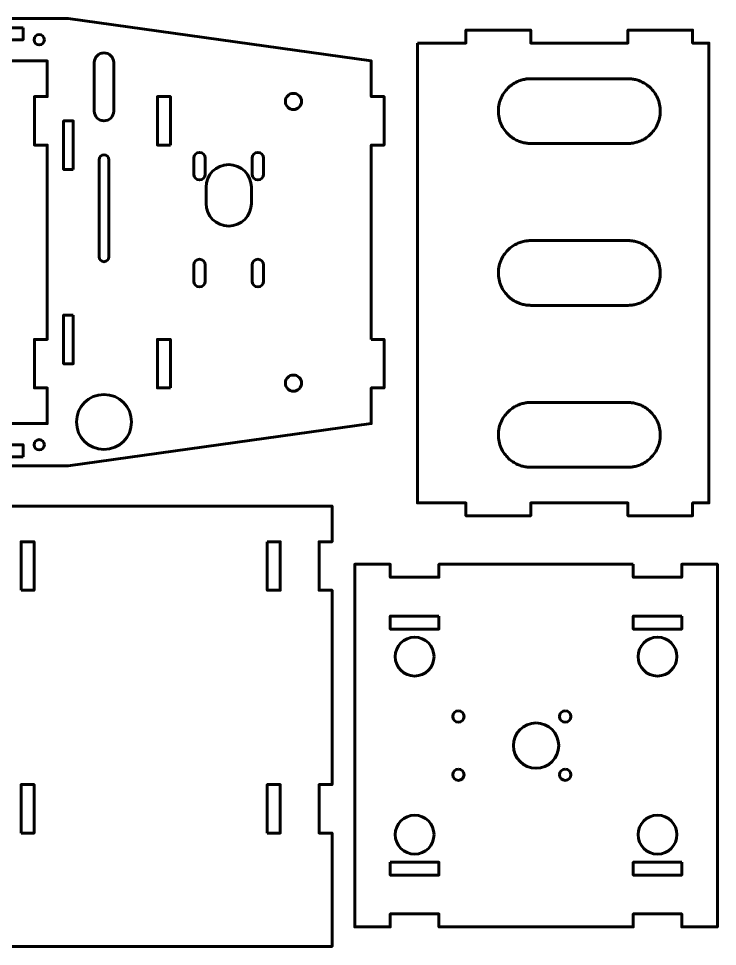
# Model space of a CAD drawing. Header units: millimetres. Extents: x -979 to -10, y -1484 to -29.
# Drawn here: x -234.7 to -19, y -1091 to -804.5 of the extents above; entities that cross this region are included whole.
import ezdxf

# ---------------------------------------------------------------- set-up
doc = ezdxf.new("R2010")
doc.units = ezdxf.units.MM
doc.linetypes.add('K5LT_BASIC', pattern=[0])

# ---------------------------------------------------------------- blocks, each defined once
blk = doc.blocks.new('U56')
at = {"color": 150, "linetype": 'K5LT_BASIC', "lineweight": 60, "true_color": 0x0080ff}
for points in [[(-249.95, -960.63), (-249.95, -955.04), (-137.95, -955.04), (-137.95, -966.04), (-141.95, -966.04), (-141.95, -981.04), (-137.95, -981.04), (-137.95, -1041.04), (-141.95, -1041.04), (-141.95, -1056.04), (-137.95, -1056.04), (-137.95, -1067.04), (-137.95, -1091.04), (-249.95, -1091.04), (-249.95, -1085.63)], [(-249.95, -981.04), (-245.95, -981.04), (-245.95, -966.04), (-249.95, -966.04)], [(-249.95, -1056.04), (-245.95, -1056.04), (-245.95, -1041.04), (-249.95, -1041.04)]]:
    blk.add_lwpolyline(points, dxfattribs=at)
for points in [[(-233.95, -981.04), (-233.95, -966.04), (-229.95, -966.04), (-229.95, -981.04)], [(-157.95, -966.04), (-157.95, -981.04), (-153.95, -981.04), (-153.95, -966.04)], [(-233.95, -1056.04), (-233.95, -1041.04), (-229.95, -1041.04), (-229.95, -1056.04)], [(-157.95, -1056.04), (-157.95, -1041.04), (-153.95, -1041.04), (-153.95, -1056.04)]]:
    blk.add_lwpolyline(points, close=True, dxfattribs=at)
blk = doc.blocks.new('U122')
at = {"color": 150, "linetype": 'K5LT_BASIC', "lineweight": 60, "true_color": 0x0080ff}
for points in [[(-44.95, -973.02), (-104.95, -973.02), (-104.95, -977.02), (-119.95, -977.02), (-119.95, -973.02), (-130.95, -973.02), (-130.95, -1085.02), (-119.95, -1085.02), (-119.95, -1081.02), (-104.95, -1081.02), (-104.95, -1085.02), (-44.95, -1085.02), (-44.95, -1081.02), (-29.95, -1081.02), (-29.95, -1085.02), (-18.95, -1085.02), (-18.95, -973.02), (-29.95, -973.02), (-29.95, -977.02), (-44.95, -977.02)], [(-104.95, -989.02), (-119.95, -989.02), (-119.95, -993.02), (-104.95, -993.02)], [(-29.95, -989.02), (-44.95, -989.02), (-44.95, -993.02), (-29.95, -993.02)], [(-119.95, -1065.02), (-104.95, -1065.02), (-104.95, -1069.02), (-119.95, -1069.02)], [(-29.95, -1065.02), (-44.95, -1065.02), (-44.95, -1069.02), (-29.95, -1069.02)]]:
    blk.add_lwpolyline(points, close=True, dxfattribs=at)
for points in [[(-98.95, -1018.27, -1), (-98.95, -1021.77, -1)], [(-65.95, -1018.27, -1), (-65.95, -1021.77, -1)], [(-74.95, -1022.02, -1), (-74.95, -1036.02, -1)], [(-98.95, -1036.27, -1), (-98.95, -1039.77, -1)], [(-65.95, -1036.27, -1), (-65.95, -1039.77, -1)]]:
    blk.add_lwpolyline(points, format="xyb", close=True, dxfattribs=at)
for centre in [(-112.45, -1001.52), (-37.45, -1001.52), (-112.45, -1056.52), (-37.45, -1056.52)]:
    blk.add_circle(centre, 6, dxfattribs=at)
blk = doc.blocks.new('U124')
at = {"color": 150, "linetype": 'K5LT_BASIC', "lineweight": 60, "true_color": 0x0080ff}
for points in [[(-125.86, -903.56), (-125.86, -843.56), (-121.86, -843.56), (-121.86, -828.56), (-125.86, -828.56), (-125.86, -817.56), (-219.39, -804.46), (-225.86, -804.46), (-250.86, -804.46, 1), (-250.86, -817.56), (-225.86, -817.56), (-225.86, -828.56), (-229.86, -828.56), (-229.86, -843.56), (-225.86, -843.56), (-225.86, -903.56), (-229.86, -903.56), (-229.86, -918.56), (-225.86, -918.56), (-225.86, -929.56), (-250.86, -929.56, 1), (-250.86, -942.65), (-225.86, -942.65), (-219.39, -942.65), (-125.86, -929.56), (-125.86, -918.56), (-121.86, -918.56), (-121.86, -903.56)], [(-205.36, -833.06), (-205.36, -818.06, 1), (-211.36, -818.06), (-211.36, -833.06, 1)], [(-206.86, -878.06), (-206.86, -848.06, 1), (-209.86, -848.06), (-209.86, -878.06, 1)], [(-177.11, -847.56, 1), (-180.61, -847.56), (-180.61, -852.56, 1), (-177.11, -852.56)], [(-159.11, -847.56), (-159.11, -852.56, -1), (-162.61, -852.56), (-162.61, -847.56, -1)], [(-162.86, -861.56), (-162.86, -856.56, 1), (-176.86, -856.56), (-176.86, -861.56, 1)], [(-177.11, -880.56), (-177.11, -885.56, -1), (-180.61, -885.56), (-180.61, -880.56, -1)], [(-159.11, -880.56), (-159.11, -885.56, -1), (-162.61, -885.56), (-162.61, -880.56, -1)]]:
    blk.add_lwpolyline(points, format="xyb", close=True, dxfattribs=at)
for points in [[(-233.36, -807.31), (-233.36, -811.01), (-243.36, -811.01), (-243.36, -807.31)], [(-187.86, -843.56), (-187.86, -828.56), (-191.86, -828.56), (-191.86, -843.56)], [(-217.86, -851.06), (-217.86, -836.06), (-220.86, -836.06), (-220.86, -851.06)], [(-217.86, -896.06), (-217.86, -911.06), (-220.86, -911.06), (-220.86, -896.06)], [(-187.86, -918.56), (-187.86, -903.56), (-191.86, -903.56), (-191.86, -918.56)], [(-233.36, -939.81), (-233.36, -936.11), (-243.36, -936.11), (-243.36, -939.81)]]:
    blk.add_lwpolyline(points, close=True, dxfattribs=at)
for centre, radius in [((-248.36, -811.01), 1.6), ((-228.36, -811.01), 1.6), ((-149.86, -830.06), 2.5), ((-149.86, -917.06), 2.5), ((-208.36, -929.06), 8.5), ((-248.36, -936.11), 1.6), ((-228.36, -936.11), 1.6)]:
    blk.add_circle(centre, radius, dxfattribs=at)
blk = doc.blocks.new('U134')
at = {"color": 150, "linetype": 'K5LT_BASIC', "lineweight": 60, "true_color": 0x0080ff}
blk.add_lwpolyline([(-111.6, -812.04), (-111.6, -954.04), (-96.6, -954.04), (-96.6, -958.04), (-76.6, -958.04), (-76.6, -954.04), (-46.6, -954.04), (-46.6, -958.04), (-26.6, -958.04), (-26.6, -954.04), (-21.6, -954.04), (-21.6, -812.04), (-26.6, -812.04), (-26.6, -808.04), (-46.6, -808.04), (-46.6, -812.04), (-76.6, -812.04), (-76.6, -808.04), (-96.6, -808.04), (-96.6, -812.04)], close=True, dxfattribs=at)
for points in [[(-46.6, -823.04), (-56.6, -823.04), (-66.6, -823.04), (-76.6, -823.04), (-96.6, -823.04), (-96.6, -843.04), (-76.6, -843.04), (-66.6, -843.04), (-56.6, -843.04), (-46.6, -843.04), (-26.6, -843.04), (-26.6, -823.04), (-46.6, -823.04)], [(-46.6, -873.04), (-56.6, -873.04), (-66.6, -873.04), (-76.6, -873.04), (-96.6, -873.04), (-96.6, -893.04), (-76.6, -893.04), (-66.6, -893.04), (-56.6, -893.04), (-46.6, -893.04), (-26.6, -893.04), (-26.6, -873.04), (-46.6, -873.04)], [(-46.6, -923.04), (-56.6, -923.04), (-66.6, -923.04), (-76.6, -923.04), (-96.6, -923.04), (-96.6, -943.04), (-76.6, -943.04), (-66.6, -943.04), (-56.6, -943.04), (-46.6, -943.04), (-26.6, -943.04), (-26.6, -923.04), (-46.6, -923.04)]]:
    blk.add_rational_spline(points, [1, 1, 1, 1, 0.333333333333, 0.333333333333, 1, 1, 1, 1, 0.333333333333, 0.333333333333, 1], degree=3, knots=[0, 0, 0, 0, 2.022882, 2.022882, 2.022882, 4.141593, 4.141593, 4.141593, 6.164475, 6.164475, 6.164475, 8.283185, 8.283185, 8.283185, 8.283185], dxfattribs=at)

msp = doc.modelspace()

# ---------------------------------------------------------------- block references
for name in ['U124', 'U134', 'U56', 'U122']:
    msp.add_blockref(name, (0, 0))

doc.saveas('drawing.dxf')
